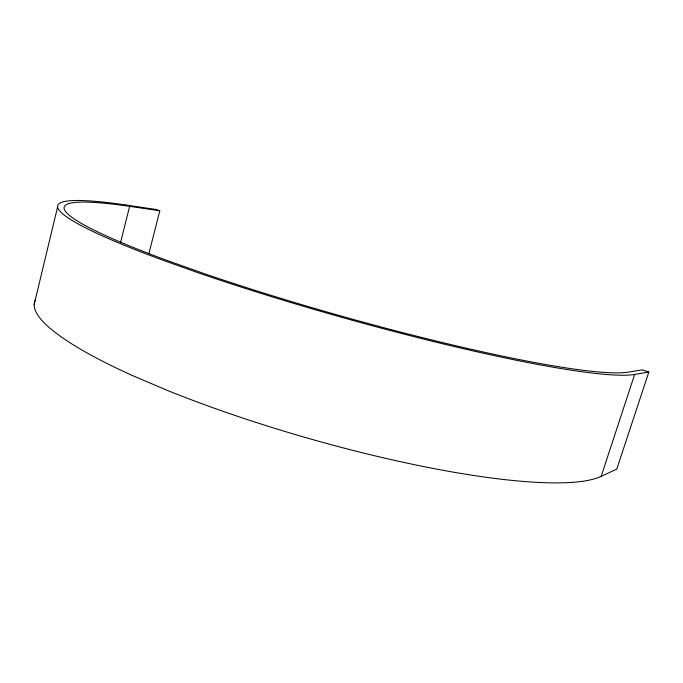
<?xml version="1.0" encoding="UTF-8"?>
<svg xmlns="http://www.w3.org/2000/svg" width="683" height="683" viewBox="0 0 683 683"><rect width="100%" height="100%" fill="white"/><g stroke="black" fill="none" stroke-linecap="round" stroke-linejoin="round"><path stroke-width="1.02" d="M34.15 304.584L57.611 206.915M120.558 242.576L129.625 206.351L159.796 210.774L148.877 253.683M601.16 476.35L634.652 374.446L648.85 372.03L616.74 469.153L601.16 476.35A299.683 55.69 16 0 1 167.89 390.625L131.862 375.3A299.666 55.682 16 0 1 35.559 299.683M125.365 204.951L155.733 209.433L159.796 210.774M648.85 372.03L642.327 369.879L627.899 372.175A297.114 29.941 15.7 0 1 202.783 273.14L166.49 260.24A297.114 29.941 15.7 0 1 129.625 206.351M125.356 204.951A303.824 30.658 15.7 0 0 161.564 259.728L198.727 272.969A303.85 30.658 15.7 0 0 634.661 374.455"/></g></svg>
